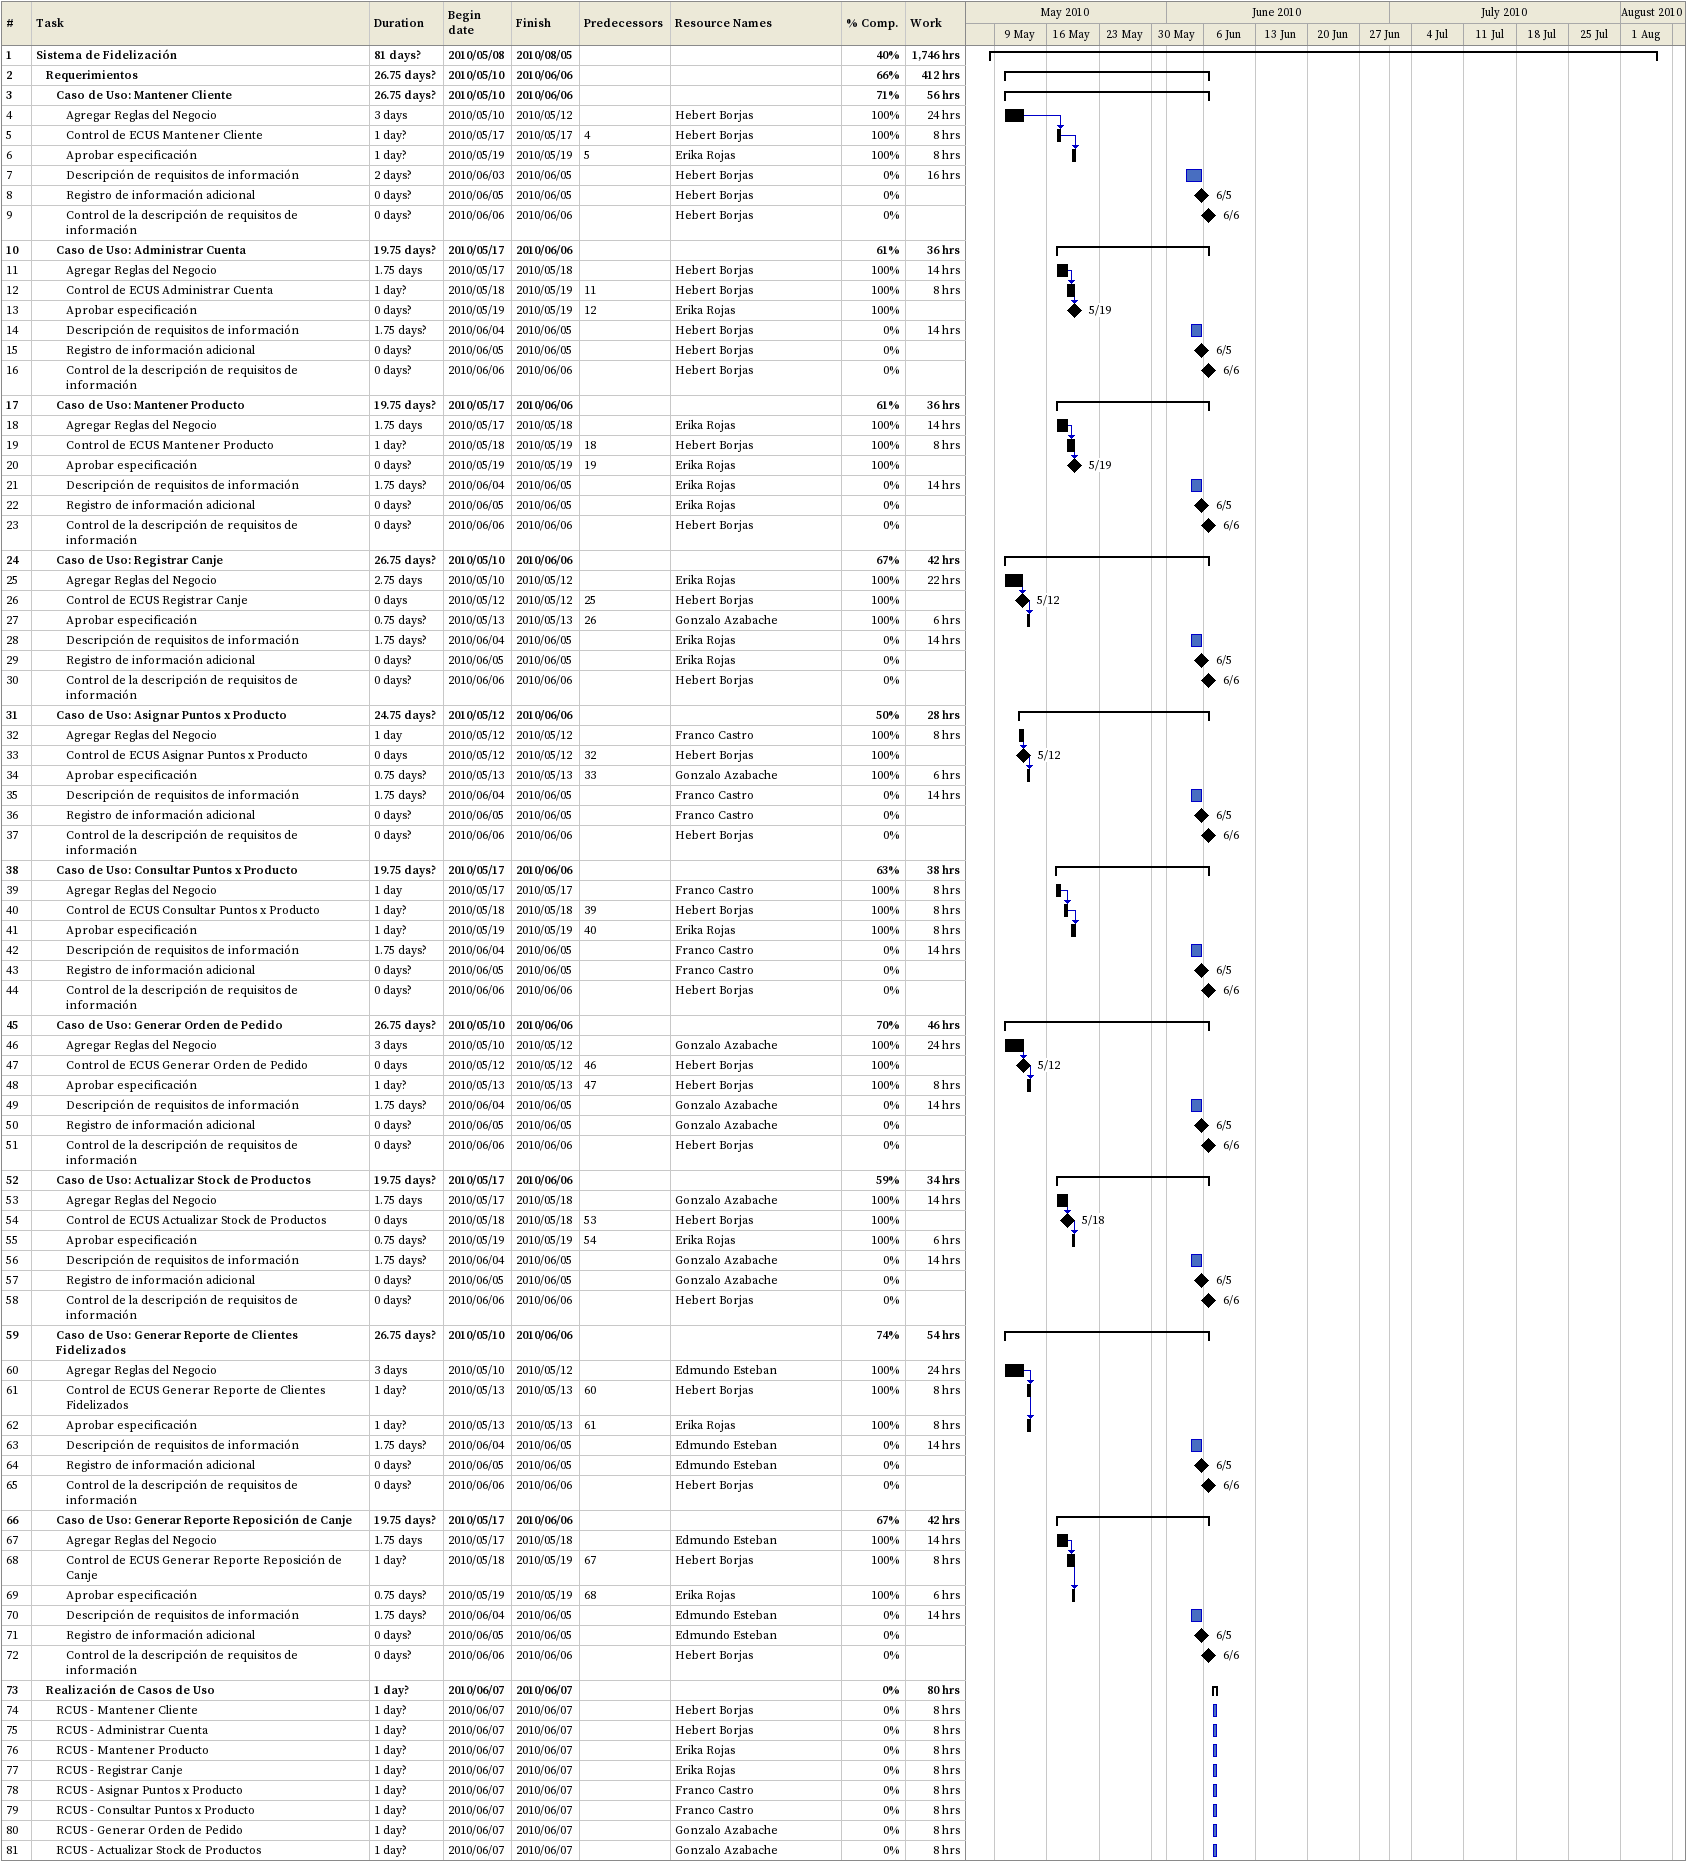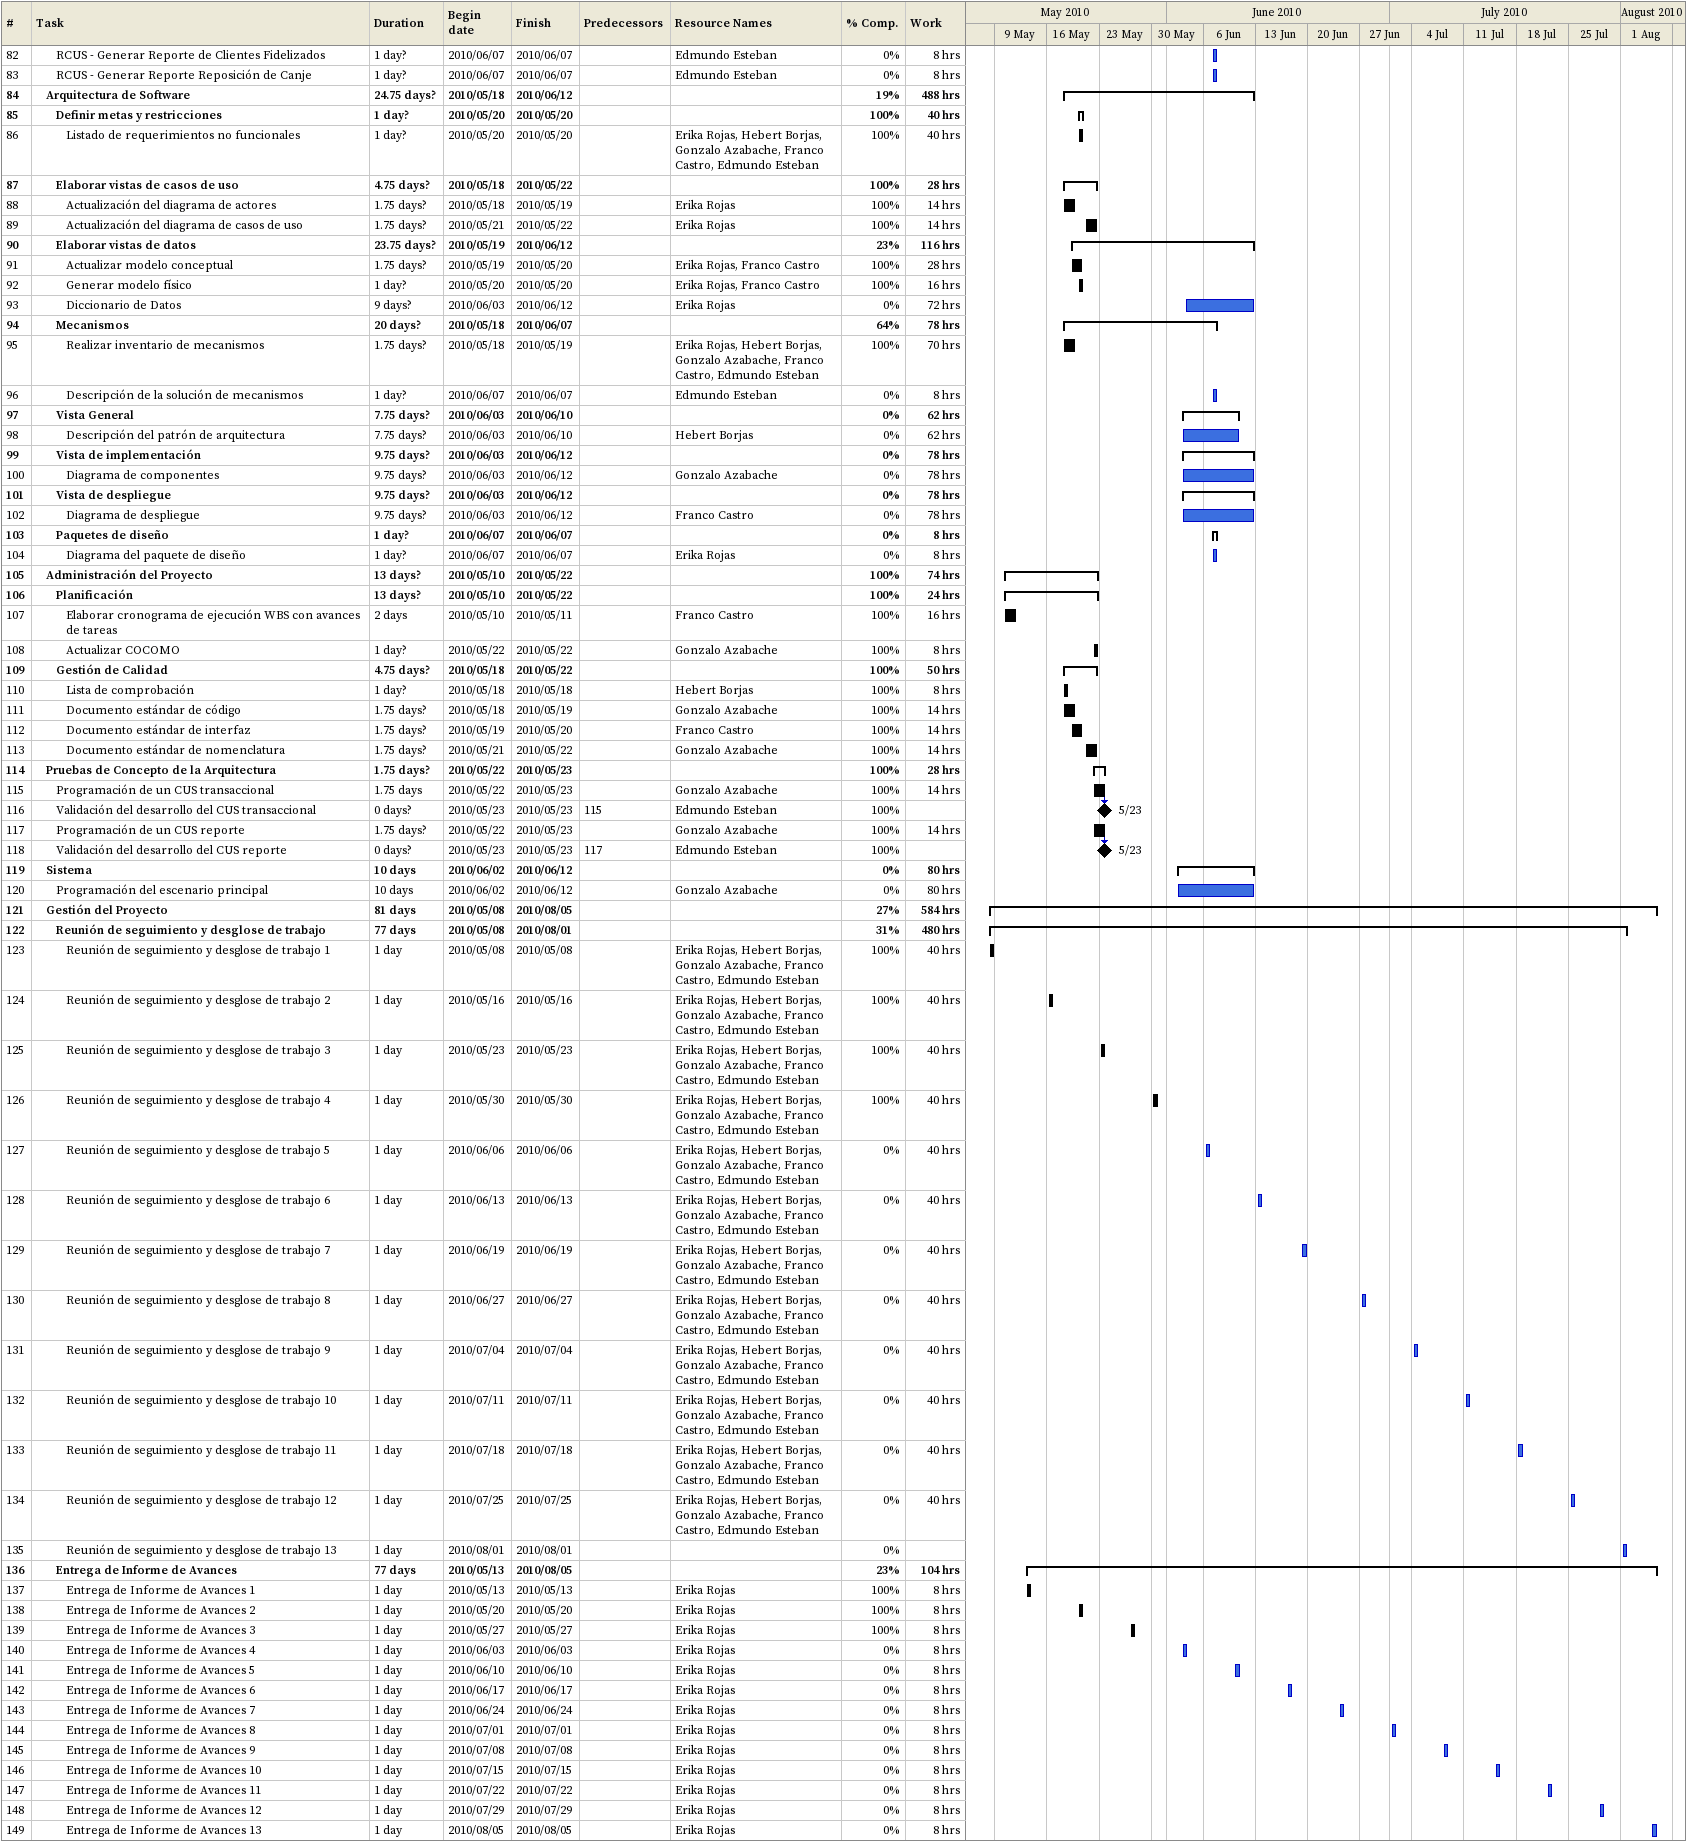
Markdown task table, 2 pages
| ID | Level | Task | Duration | Start | Finish | Predecessors | Resources | % complete | Work (h) |
|---|---|---|---|---|---|---|---|---|---|
| 1 | 1 | **Sistema de Fidelización** | 81d? | 2010-05-08 | 2010-08-05 |  |  | 40 | 1746 |
| 2 | 2 | **Requerimientos** | 26.75d? | 2010-05-10 | 2010-06-06 |  |  | 66 | 412 |
| 3 | 3 | **Caso de Uso: Mantener Cliente** | 26.75d? | 2010-05-10 | 2010-06-06 |  |  | 71 | 56 |
| 4 | 4 | Agregar Reglas del Negocio | 3d | 2010-05-10 | 2010-05-12 |  | Hebert Borjas | 100 | 24 |
| 5 | 4 | Control de ECUS Mantener Cliente | 1d? | 2010-05-17 | 2010-05-17 | 4 | Hebert Borjas | 100 | 8 |
| 6 | 4 | Aprobar especificación | 1d? | 2010-05-19 | 2010-05-19 | 5 | Erika Rojas | 100 | 8 |
| 7 | 4 | Descripción de requisitos de información | 2d? | 2010-06-03 | 2010-06-05 |  | Hebert Borjas | 0 | 16 |
| 8 | 4 | Registro de información adicional | 0d? | 2010-06-05 | 2010-06-05 |  | Hebert Borjas | 0 |  |
| 9 | 4 | Control de la descripción de requisitos de información | 0d? | 2010-06-06 | 2010-06-06 |  | Hebert Borjas | 0 |  |
| 10 | 3 | **Caso de Uso: Administrar Cuenta** | 19.75d? | 2010-05-17 | 2010-06-06 |  |  | 61 | 36 |
| 11 | 4 | Agregar Reglas del Negocio | 1.75d | 2010-05-17 | 2010-05-18 |  | Hebert Borjas | 100 | 14 |
| 12 | 4 | Control de ECUS Administrar Cuenta | 1d? | 2010-05-18 | 2010-05-19 | 11 | Hebert Borjas | 100 | 8 |
| 13 | 4 | Aprobar especificación | 0d? | 2010-05-19 | 2010-05-19 | 12 | Erika Rojas | 100 |  |
| 14 | 4 | Descripción de requisitos de información | 1.75d? | 2010-06-04 | 2010-06-05 |  | Hebert Borjas | 0 | 14 |
| 15 | 4 | Registro de información adicional | 0d? | 2010-06-05 | 2010-06-05 |  | Hebert Borjas | 0 |  |
| 16 | 4 | Control de la descripción de requisitos de información | 0d? | 2010-06-06 | 2010-06-06 |  | Hebert Borjas | 0 |  |
| 17 | 3 | **Caso de Uso: Mantener Producto** | 19.75d? | 2010-05-17 | 2010-06-06 |  |  | 61 | 36 |
| 18 | 4 | Agregar Reglas del Negocio | 1.75d | 2010-05-17 | 2010-05-18 |  | Erika Rojas | 100 | 14 |
| 19 | 4 | Control de ECUS Mantener Producto | 1d? | 2010-05-18 | 2010-05-19 | 18 | Hebert Borjas | 100 | 8 |
| 20 | 4 | Aprobar especificación | 0d? | 2010-05-19 | 2010-05-19 | 19 | Erika Rojas | 100 |  |
| 21 | 4 | Descripción de requisitos de información | 1.75d? | 2010-06-04 | 2010-06-05 |  | Erika Rojas | 0 | 14 |
| 22 | 4 | Registro de información adicional | 0d? | 2010-06-05 | 2010-06-05 |  | Erika Rojas | 0 |  |
| 23 | 4 | Control de la descripción de requisitos de información | 0d? | 2010-06-06 | 2010-06-06 |  | Hebert Borjas | 0 |  |
| 24 | 3 | **Caso de Uso: Registrar Canje** | 26.75d? | 2010-05-10 | 2010-06-06 |  |  | 67 | 42 |
| 25 | 4 | Agregar Reglas del Negocio | 2.75d | 2010-05-10 | 2010-05-12 |  | Erika Rojas | 100 | 22 |
| 26 | 4 | Control de ECUS Registrar Canje | 0d | 2010-05-12 | 2010-05-12 | 25 | Hebert Borjas | 100 |  |
| 27 | 4 | Aprobar especificación | 0.75d? | 2010-05-13 | 2010-05-13 | 26 | Gonzalo Azabache | 100 | 6 |
| 28 | 4 | Descripción de requisitos de información | 1.75d? | 2010-06-04 | 2010-06-05 |  | Erika Rojas | 0 | 14 |
| 29 | 4 | Registro de información adicional | 0d? | 2010-06-05 | 2010-06-05 |  | Erika Rojas | 0 |  |
| 30 | 4 | Control de la descripción de requisitos de información | 0d? | 2010-06-06 | 2010-06-06 |  | Hebert Borjas | 0 |  |
| 31 | 3 | **Caso de Uso: Asignar Puntos x Producto** | 24.75d? | 2010-05-12 | 2010-06-06 |  |  | 50 | 28 |
| 32 | 4 | Agregar Reglas del Negocio | 1d | 2010-05-12 | 2010-05-12 |  | Franco Castro | 100 | 8 |
| 33 | 4 | Control de ECUS Asignar Puntos x Producto | 0d | 2010-05-12 | 2010-05-12 | 32 | Hebert Borjas | 100 |  |
| 34 | 4 | Aprobar especificación | 0.75d? | 2010-05-13 | 2010-05-13 | 33 | Gonzalo Azabache | 100 | 6 |
| 35 | 4 | Descripción de requisitos de información | 1.75d? | 2010-06-04 | 2010-06-05 |  | Franco Castro | 0 | 14 |
| 36 | 4 | Registro de información adicional | 0d? | 2010-06-05 | 2010-06-05 |  | Franco Castro | 0 |  |
| 37 | 4 | Control de la descripción de requisitos de información | 0d? | 2010-06-06 | 2010-06-06 |  | Hebert Borjas | 0 |  |
| 38 | 3 | **Caso de Uso: Consultar Puntos x Producto** | 19.75d? | 2010-05-17 | 2010-06-06 |  |  | 63 | 38 |
| 39 | 4 | Agregar Reglas del Negocio | 1d | 2010-05-17 | 2010-05-17 |  | Franco Castro | 100 | 8 |
| 40 | 4 | Control de ECUS Consultar Puntos x Producto | 1d? | 2010-05-18 | 2010-05-18 | 39 | Hebert Borjas | 100 | 8 |
| 41 | 4 | Aprobar especificación | 1d? | 2010-05-19 | 2010-05-19 | 40 | Erika Rojas | 100 | 8 |
| 42 | 4 | Descripción de requisitos de información | 1.75d? | 2010-06-04 | 2010-06-05 |  | Franco Castro | 0 | 14 |
| 43 | 4 | Registro de información adicional | 0d? | 2010-06-05 | 2010-06-05 |  | Franco Castro | 0 |  |
| 44 | 4 | Control de la descripción de requisitos de información | 0d? | 2010-06-06 | 2010-06-06 |  | Hebert Borjas | 0 |  |
| 45 | 3 | **Caso de Uso: Generar Orden de Pedido** | 26.75d? | 2010-05-10 | 2010-06-06 |  |  | 70 | 46 |
| 46 | 4 | Agregar Reglas del Negocio | 3d | 2010-05-10 | 2010-05-12 |  | Gonzalo Azabache | 100 | 24 |
| 47 | 4 | Control de ECUS Generar Orden de Pedido | 0d | 2010-05-12 | 2010-05-12 | 46 | Hebert Borjas | 100 |  |
| 48 | 4 | Aprobar especificación | 1d? | 2010-05-13 | 2010-05-13 | 47 | Hebert Borjas | 100 | 8 |
| 49 | 4 | Descripción de requisitos de información | 1.75d? | 2010-06-04 | 2010-06-05 |  | Gonzalo Azabache | 0 | 14 |
| 50 | 4 | Registro de información adicional | 0d? | 2010-06-05 | 2010-06-05 |  | Gonzalo Azabache | 0 |  |
| 51 | 4 | Control de la descripción de requisitos de información | 0d? | 2010-06-06 | 2010-06-06 |  | Hebert Borjas | 0 |  |
| 52 | 3 | **Caso de Uso: Actualizar Stock de Productos** | 19.75d? | 2010-05-17 | 2010-06-06 |  |  | 59 | 34 |
| 53 | 4 | Agregar Reglas del Negocio | 1.75d | 2010-05-17 | 2010-05-18 |  | Gonzalo Azabache | 100 | 14 |
| 54 | 4 | Control de ECUS Actualizar Stock de Productos | 0d | 2010-05-18 | 2010-05-18 | 53 | Hebert Borjas | 100 |  |
| 55 | 4 | Aprobar especificación | 0.75d? | 2010-05-19 | 2010-05-19 | 54 | Erika Rojas | 100 | 6 |
| 56 | 4 | Descripción de requisitos de información | 1.75d? | 2010-06-04 | 2010-06-05 |  | Gonzalo Azabache | 0 | 14 |
| 57 | 4 | Registro de información adicional | 0d? | 2010-06-05 | 2010-06-05 |  | Gonzalo Azabache | 0 |  |
| 58 | 4 | Control de la descripción de requisitos de información | 0d? | 2010-06-06 | 2010-06-06 |  | Hebert Borjas | 0 |  |
| 59 | 3 | **Caso de Uso: Generar Reporte de Clientes Fidelizados** | 26.75d? | 2010-05-10 | 2010-06-06 |  |  | 74 | 54 |
| 60 | 4 | Agregar Reglas del Negocio | 3d | 2010-05-10 | 2010-05-12 |  | Edmundo Esteban | 100 | 24 |
| 61 | 4 | Control de ECUS Generar Reporte de Clientes Fidelizados | 1d? | 2010-05-13 | 2010-05-13 | 60 | Hebert Borjas | 100 | 8 |
| 62 | 4 | Aprobar especificación | 1d? | 2010-05-13 | 2010-05-13 | 61 | Erika Rojas | 100 | 8 |
| 63 | 4 | Descripción de requisitos de información | 1.75d? | 2010-06-04 | 2010-06-05 |  | Edmundo Esteban | 0 | 14 |
| 64 | 4 | Registro de información adicional | 0d? | 2010-06-05 | 2010-06-05 |  | Edmundo Esteban | 0 |  |
| 65 | 4 | Control de la descripción de requisitos de información | 0d? | 2010-06-06 | 2010-06-06 |  | Hebert Borjas | 0 |  |
| 66 | 3 | **Caso de Uso: Generar Reporte Reposición de Canje** | 19.75d? | 2010-05-17 | 2010-06-06 |  |  | 67 | 42 |
| 67 | 4 | Agregar Reglas del Negocio | 1.75d | 2010-05-17 | 2010-05-18 |  | Edmundo Esteban | 100 | 14 |
| 68 | 4 | Control de ECUS Generar Reporte Reposición de Canje | 1d? | 2010-05-18 | 2010-05-19 | 67 | Hebert Borjas | 100 | 8 |
| 69 | 4 | Aprobar especificación | 0.75d? | 2010-05-19 | 2010-05-19 | 68 | Erika Rojas | 100 | 6 |
| 70 | 4 | Descripción de requisitos de información | 1.75d? | 2010-06-04 | 2010-06-05 |  | Edmundo Esteban | 0 | 14 |
| 71 | 4 | Registro de información adicional | 0d? | 2010-06-05 | 2010-06-05 |  | Edmundo Esteban | 0 |  |
| 72 | 4 | Control de la descripción de requisitos de información | 0d? | 2010-06-06 | 2010-06-06 |  | Hebert Borjas | 0 |  |
| 73 | 2 | **Realización de Casos de Uso** | 1d? | 2010-06-07 | 2010-06-07 |  |  | 0 | 80 |
| 74 | 3 | RCUS - Mantener Cliente | 1d? | 2010-06-07 | 2010-06-07 |  | Hebert Borjas | 0 | 8 |
| 75 | 3 | RCUS - Administrar Cuenta | 1d? | 2010-06-07 | 2010-06-07 |  | Hebert Borjas | 0 | 8 |
| 76 | 3 | RCUS - Mantener Producto | 1d? | 2010-06-07 | 2010-06-07 |  | Erika Rojas | 0 | 8 |
| 77 | 3 | RCUS - Registrar Canje | 1d? | 2010-06-07 | 2010-06-07 |  | Erika Rojas | 0 | 8 |
| 78 | 3 | RCUS - Asignar Puntos x Producto | 1d? | 2010-06-07 | 2010-06-07 |  | Franco Castro | 0 | 8 |
| 79 | 3 | RCUS - Consultar Puntos x Producto | 1d? | 2010-06-07 | 2010-06-07 |  | Franco Castro | 0 | 8 |
| 80 | 3 | RCUS - Generar Orden de Pedido | 1d? | 2010-06-07 | 2010-06-07 |  | Gonzalo Azabache | 0 | 8 |
| 81 | 3 | RCUS - Actualizar Stock de Productos | 1d? | 2010-06-07 | 2010-06-07 |  | Gonzalo Azabache | 0 | 8 |
| 82 | 3 | RCUS - Generar Reporte de Clientes Fidelizados | 1d? | 2010-06-07 | 2010-06-07 |  | Edmundo Esteban | 0 | 8 |
| 83 | 3 | RCUS - Generar Reporte Reposición de Canje | 1d? | 2010-06-07 | 2010-06-07 |  | Edmundo Esteban | 0 | 8 |
| 84 | 2 | **Arquitectura de Software** | 24.75d? | 2010-05-18 | 2010-06-12 |  |  | 19 | 488 |
| 85 | 3 | **Definir metas y restricciones** | 1d? | 2010-05-20 | 2010-05-20 |  |  | 100 | 40 |
| 86 | 4 | Listado de requerimientos no funcionales | 1d? | 2010-05-20 | 2010-05-20 |  | Erika Rojas, Hebert Borjas, Gonzalo Azabache, Franco Castro, Edmundo Esteban | 100 | 40 |
| 87 | 3 | **Elaborar vistas de casos de uso** | 4.75d? | 2010-05-18 | 2010-05-22 |  |  | 100 | 28 |
| 88 | 4 | Actualización del diagrama de actores | 1.75d? | 2010-05-18 | 2010-05-19 |  | Erika Rojas | 100 | 14 |
| 89 | 4 | Actualización del diagrama de casos de uso | 1.75d? | 2010-05-21 | 2010-05-22 |  | Erika Rojas | 100 | 14 |
| 90 | 3 | **Elaborar vistas de datos** | 23.75d? | 2010-05-19 | 2010-06-12 |  |  | 23 | 116 |
| 91 | 4 | Actualizar modelo conceptual | 1.75d? | 2010-05-19 | 2010-05-20 |  | Erika Rojas, Franco Castro | 100 | 28 |
| 92 | 4 | Generar modelo físico | 1d? | 2010-05-20 | 2010-05-20 |  | Erika Rojas, Franco Castro | 100 | 16 |
| 93 | 4 | Diccionario de Datos | 9d? | 2010-06-03 | 2010-06-12 |  | Erika Rojas | 0 | 72 |
| 94 | 3 | **Mecanismos** | 20d? | 2010-05-18 | 2010-06-07 |  |  | 64 | 78 |
| 95 | 4 | Realizar inventario de mecanismos | 1.75d? | 2010-05-18 | 2010-05-19 |  | Erika Rojas, Hebert Borjas, Gonzalo Azabache, Franco Castro, Edmundo Esteban | 100 | 70 |
| 96 | 4 | Descripción de la solución de mecanismos | 1d? | 2010-06-07 | 2010-06-07 |  | Edmundo Esteban | 0 | 8 |
| 97 | 3 | **Vista General** | 7.75d? | 2010-06-03 | 2010-06-10 |  |  | 0 | 62 |
| 98 | 4 | Descripción del patrón de arquitectura | 7.75d? | 2010-06-03 | 2010-06-10 |  | Hebert Borjas | 0 | 62 |
| 99 | 3 | **Vista de implementación** | 9.75d? | 2010-06-03 | 2010-06-12 |  |  | 0 | 78 |
| 100 | 4 | Diagrama de componentes | 9.75d? | 2010-06-03 | 2010-06-12 |  | Gonzalo Azabache | 0 | 78 |
| 101 | 3 | **Vista de despliegue** | 9.75d? | 2010-06-03 | 2010-06-12 |  |  | 0 | 78 |
| 102 | 4 | Diagrama de despliegue | 9.75d? | 2010-06-03 | 2010-06-12 |  | Franco Castro | 0 | 78 |
| 103 | 3 | **Paquetes de diseño** | 1d? | 2010-06-07 | 2010-06-07 |  |  | 0 | 8 |
| 104 | 4 | Diagrama del paquete de diseño | 1d? | 2010-06-07 | 2010-06-07 |  | Erika Rojas | 0 | 8 |
| 105 | 2 | **Administración del Proyecto** | 13d? | 2010-05-10 | 2010-05-22 |  |  | 100 | 74 |
| 106 | 3 | **Planificación** | 13d? | 2010-05-10 | 2010-05-22 |  |  | 100 | 24 |
| 107 | 4 | Elaborar cronograma de ejecución WBS con avances de tareas | 2d | 2010-05-10 | 2010-05-11 |  | Franco Castro | 100 | 16 |
| 108 | 4 | Actualizar COCOMO | 1d? | 2010-05-22 | 2010-05-22 |  | Gonzalo Azabache | 100 | 8 |
| 109 | 3 | **Gestión de Calidad** | 4.75d? | 2010-05-18 | 2010-05-22 |  |  | 100 | 50 |
| 110 | 4 | Lista de comprobación | 1d? | 2010-05-18 | 2010-05-18 |  | Hebert Borjas | 100 | 8 |
| 111 | 4 | Documento estándar de código | 1.75d? | 2010-05-18 | 2010-05-19 |  | Gonzalo Azabache | 100 | 14 |
| 112 | 4 | Documento estándar de interfaz | 1.75d? | 2010-05-19 | 2010-05-20 |  | Franco Castro | 100 | 14 |
| 113 | 4 | Documento estándar de nomenclatura | 1.75d? | 2010-05-21 | 2010-05-22 |  | Gonzalo Azabache | 100 | 14 |
| 114 | 2 | **Pruebas de Concepto de la Arquitectura** | 1.75d? | 2010-05-22 | 2010-05-23 |  |  | 100 | 28 |
| 115 | 3 | Programación de un CUS transaccional | 1.75d | 2010-05-22 | 2010-05-23 |  | Gonzalo Azabache | 100 | 14 |
| 116 | 3 | Validación del desarrollo del CUS transaccional | 0d? | 2010-05-23 | 2010-05-23 | 115 | Edmundo Esteban | 100 |  |
| 117 | 3 | Programación de un CUS reporte | 1.75d? | 2010-05-22 | 2010-05-23 |  | Gonzalo Azabache | 100 | 14 |
| 118 | 3 | Validación del desarrollo del CUS reporte | 0d? | 2010-05-23 | 2010-05-23 | 117 | Edmundo Esteban | 100 |  |
| 119 | 2 | **Sistema** | 10d | 2010-06-02 | 2010-06-12 |  |  | 0 | 80 |
| 120 | 3 | Programación del escenario principal | 10d | 2010-06-02 | 2010-06-12 |  | Gonzalo Azabache | 0 | 80 |
| 121 | 2 | **Gestión del Proyecto** | 81d | 2010-05-08 | 2010-08-05 |  |  | 27 | 584 |
| 122 | 3 | **Reunión de seguimiento y desglose de trabajo** | 77d | 2010-05-08 | 2010-08-01 |  |  | 31 | 480 |
| 123 | 4 | Reunión de seguimiento y desglose de trabajo 1 | 1d | 2010-05-08 | 2010-05-08 |  | Erika Rojas, Hebert Borjas, Gonzalo Azabache, Franco Castro, Edmundo Esteban | 100 | 40 |
| 124 | 4 | Reunión de seguimiento y desglose de trabajo 2 | 1d | 2010-05-16 | 2010-05-16 |  | Erika Rojas, Hebert Borjas, Gonzalo Azabache, Franco Castro, Edmundo Esteban | 100 | 40 |
| 125 | 4 | Reunión de seguimiento y desglose de trabajo 3 | 1d | 2010-05-23 | 2010-05-23 |  | Erika Rojas, Hebert Borjas, Gonzalo Azabache, Franco Castro, Edmundo Esteban | 100 | 40 |
| 126 | 4 | Reunión de seguimiento y desglose de trabajo 4 | 1d | 2010-05-30 | 2010-05-30 |  | Erika Rojas, Hebert Borjas, Gonzalo Azabache, Franco Castro, Edmundo Esteban | 100 | 40 |
| 127 | 4 | Reunión de seguimiento y desglose de trabajo 5 | 1d | 2010-06-06 | 2010-06-06 |  | Erika Rojas, Hebert Borjas, Gonzalo Azabache, Franco Castro, Edmundo Esteban | 0 | 40 |
| 128 | 4 | Reunión de seguimiento y desglose de trabajo 6 | 1d | 2010-06-13 | 2010-06-13 |  | Erika Rojas, Hebert Borjas, Gonzalo Azabache, Franco Castro, Edmundo Esteban | 0 | 40 |
| 129 | 4 | Reunión de seguimiento y desglose de trabajo 7 | 1d | 2010-06-19 | 2010-06-19 |  | Erika Rojas, Hebert Borjas, Gonzalo Azabache, Franco Castro, Edmundo Esteban | 0 | 40 |
| 130 | 4 | Reunión de seguimiento y desglose de trabajo 8 | 1d | 2010-06-27 | 2010-06-27 |  | Erika Rojas, Hebert Borjas, Gonzalo Azabache, Franco Castro, Edmundo Esteban | 0 | 40 |
| 131 | 4 | Reunión de seguimiento y desglose de trabajo 9 | 1d | 2010-07-04 | 2010-07-04 |  | Erika Rojas, Hebert Borjas, Gonzalo Azabache, Franco Castro, Edmundo Esteban | 0 | 40 |
| 132 | 4 | Reunión de seguimiento y desglose de trabajo 10 | 1d | 2010-07-11 | 2010-07-11 |  | Erika Rojas, Hebert Borjas, Gonzalo Azabache, Franco Castro, Edmundo Esteban | 0 | 40 |
| 133 | 4 | Reunión de seguimiento y desglose de trabajo 11 | 1d | 2010-07-18 | 2010-07-18 |  | Erika Rojas, Hebert Borjas, Gonzalo Azabache, Franco Castro, Edmundo Esteban | 0 | 40 |
| 134 | 4 | Reunión de seguimiento y desglose de trabajo 12 | 1d | 2010-07-25 | 2010-07-25 |  | Erika Rojas, Hebert Borjas, Gonzalo Azabache, Franco Castro, Edmundo Esteban | 0 | 40 |
| 135 | 4 | Reunión de seguimiento y desglose de trabajo 13 | 1d | 2010-08-01 | 2010-08-01 |  |  | 0 |  |
| 136 | 3 | **Entrega de Informe de Avances** | 77d | 2010-05-13 | 2010-08-05 |  |  | 23 | 104 |
| 137 | 4 | Entrega de Informe de Avances 1 | 1d | 2010-05-13 | 2010-05-13 |  | Erika Rojas | 100 | 8 |
| 138 | 4 | Entrega de Informe de Avances 2 | 1d | 2010-05-20 | 2010-05-20 |  | Erika Rojas | 100 | 8 |
| 139 | 4 | Entrega de Informe de Avances 3 | 1d | 2010-05-27 | 2010-05-27 |  | Erika Rojas | 100 | 8 |
| 140 | 4 | Entrega de Informe de Avances 4 | 1d | 2010-06-03 | 2010-06-03 |  | Erika Rojas | 0 | 8 |
| 141 | 4 | Entrega de Informe de Avances 5 | 1d | 2010-06-10 | 2010-06-10 |  | Erika Rojas | 0 | 8 |
| 142 | 4 | Entrega de Informe de Avances 6 | 1d | 2010-06-17 | 2010-06-17 |  | Erika Rojas | 0 | 8 |
| 143 | 4 | Entrega de Informe de Avances 7 | 1d | 2010-06-24 | 2010-06-24 |  | Erika Rojas | 0 | 8 |
| 144 | 4 | Entrega de Informe de Avances 8 | 1d | 2010-07-01 | 2010-07-01 |  | Erika Rojas | 0 | 8 |
| 145 | 4 | Entrega de Informe de Avances 9 | 1d | 2010-07-08 | 2010-07-08 |  | Erika Rojas | 0 | 8 |
| 146 | 4 | Entrega de Informe de Avances 10 | 1d | 2010-07-15 | 2010-07-15 |  | Erika Rojas | 0 | 8 |
| 147 | 4 | Entrega de Informe de Avances 11 | 1d | 2010-07-22 | 2010-07-22 |  | Erika Rojas | 0 | 8 |
| 148 | 4 | Entrega de Informe de Avances 12 | 1d | 2010-07-29 | 2010-07-29 |  | Erika Rojas | 0 | 8 |
| 149 | 4 | Entrega de Informe de Avances 13 | 1d | 2010-08-05 | 2010-08-05 |  | Erika Rojas | 0 | 8 |
